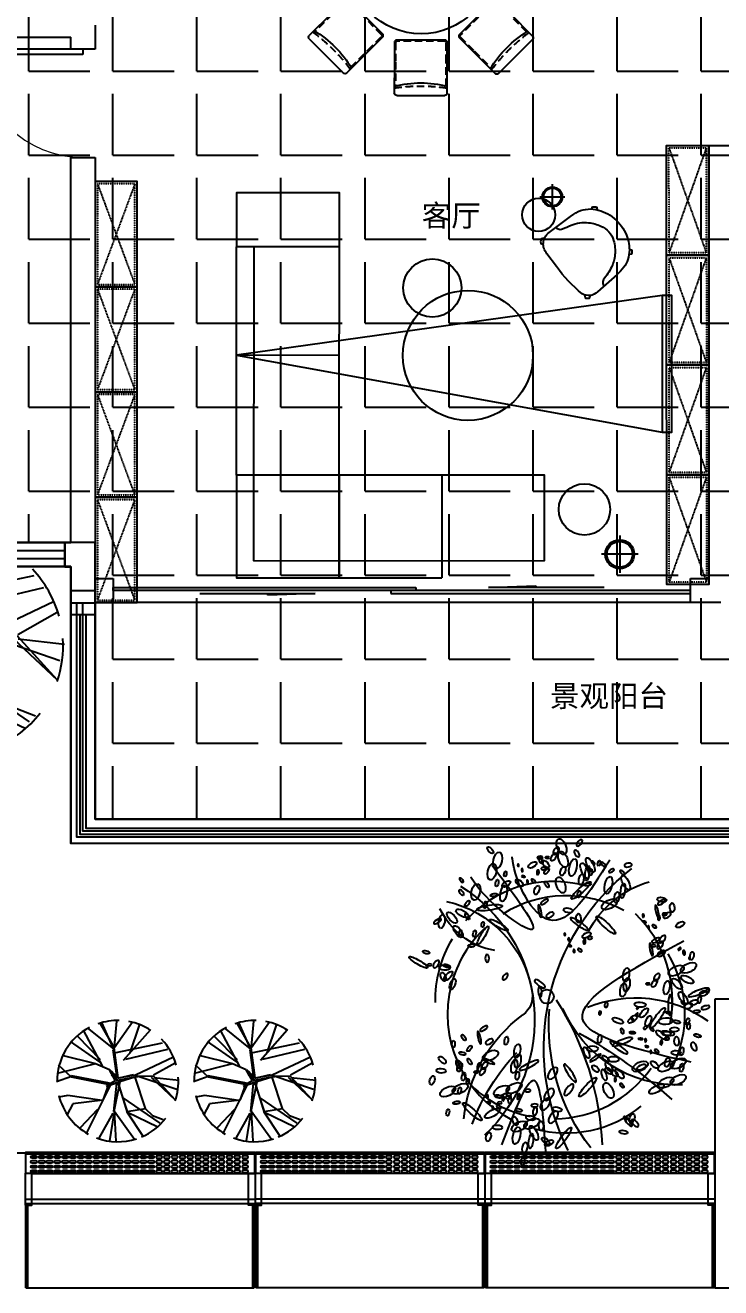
# Model space of a CAD drawing. Extents: x -284868 to 304789, y -137694 to 137894.
# Drawn here: x -73437 to -67657, y -35443 to -24947 of the extents above; entities that cross this region are included whole.
import ezdxf
from ezdxf.enums import TextEntityAlignment as Align

# ---------------------------------------------------------------- set-up
doc = ezdxf.new("R2010")
doc.units = 0
doc.linetypes.add('AX-CORE160-Fur$0$DASH', pattern=[0.35, 0.25, -0.1])
doc.linetypes.add('HIDDEN2', pattern=[0.1875, 0.125, -0.0625])
doc.layers.get('0').update_dxf_attribs({"linetype": 'CONTINUOUS'})
for name, color, linetype in [('0-墙', 4, 'CONTINUOUS'), ('0-底图', 251, 'CONTINUOUS'), ('0-建筑外轮廓', 8, 'CONTINUOUS'), ('0-窗', 11, 'CONTINUOUS'), ('0-非设计区域', 251, 'CONTINUOUS'), ('F-地漏', 8, 'CONTINUOUS'), ('P-平面栏杆', 3, 'CONTINUOUS'), ('P-平面植物', 251, 'CONTINUOUS'), ('WIRE-照明', 130, 'CONTINUOUS')]:
    doc.layers.add(name, color=color, linetype=linetype)
doc.styles.add('_TCH_DYN', font='')
doc.styles.add('繁线体', font='')
doc.styles.get('_TCH_DYN').set_extended_font_data('SimSun')
doc.styles.get('繁线体').set_extended_font_data('SimSun')

# ---------------------------------------------------------------- blocks, each defined once
blk = doc.blocks.new('A$C6CD7009D')
for p, q in [((-220, 183), (-220, 440)), ((-200, 460), (200, 460)), ((220, 440), (220, 183))]:
    blk.add_line(p, q)
at = {"linetype": 'HIDDEN2', "ltscale": 500}
for p, q in [((-210, 183), (-210, 382)), ((210, 382), (210, 183))]:
    blk.add_line(p, q, dxfattribs=at)
blk.add_lwpolyline([(220, 183), (220, 20, -0.414214), (200, 0), (-200, 0, -0.414214), (-220, 20), (-220, 183)], format="xyb")
blk.add_lwpolyline([(210, 183), (210, 20, -0.414214), (200, 10), (-200, 10, -0.414214), (-210, 20), (-210, 183)], format="xyb", dxfattribs=at)
for centre, radius, start, end in [((-200, 440), 20, 90, 180), ((200, 440), 20, 0, 90), ((0, 1253), 897, 255.7975, 284.2025)]:
    blk.add_arc(centre, radius, start, end)
blk.add_arc((1, 1934), 1552, 261.8043, 278.0996, dxfattribs=at)
blk = doc.blocks.new('*U173')
at = {"ltscale": 500}
blk.add_circle((0, 0), 600, dxfattribs=at)
at = {"xscale": -1}
blk.add_blockref('A$C6CD7009D', (3, 652), dxfattribs=at)
for p, rotation in [((-459, 463), 45.00000000000009), ((463, 459), 314.9999999999999), ((-652, 3), 90), ((652, -3), 270), ((-463, -459), 134.9999999999999), ((459, -463), 225.0000000000001), ((-3, -652), 180)]:
    blk.add_blockref('A$C6CD7009D', p, dxfattribs=dict(at, rotation=rotation))
at = {"color": 253, "style": '繁线体'}
blk.add_text('%%C1200', height=75, dxfattribs=at).set_placement((0, -100), align=Align.MIDDLE_CENTER)
blk = doc.blocks.new('*U168')
at = {"linetype": 'AX-CORE160-Fur$0$DASH', "ltscale": 0.2}
for p, q in [((20, -330), (855, -20)), ((20, -20), (855, -330)), ((895, -330), (1730, -20)), ((895, -20), (1730, -330)), ((1770, -330), (2605, -20)), ((1770, -20), (2605, -330)), ((2645, -330), (3480, -20)), ((2645, -20), (3480, -330))]:
    blk.add_line(p, q, dxfattribs=at)
for points in [[(0, 0), (875, 0), (875, -350), (0, -350)], [(875, 0), (1750, 0), (1750, -350), (875, -350)], [(1750, 0), (2625, 0), (2625, -350), (1750, -350)], [(2625, 0), (3500, 0), (3500, -350), (2625, -350)]]:
    blk.add_lwpolyline(points, close=True)
for points in [[(20, -20), (855, -20), (855, -330), (20, -330)], [(895, -20), (1730, -20), (1730, -330), (895, -330)], [(1770, -20), (2605, -20), (2605, -330), (1770, -330)], [(2645, -20), (3480, -20), (3480, -330), (2645, -330)]]:
    blk.add_lwpolyline(points, close=True, dxfattribs=at)
blk = doc.blocks.new('AX-CORE160-Fur$0$A$C6DBB6EAD')
at = {"linetype": 'ByBlock', "lineweight": -2}
for p, q in [((-159, 0), (159, 0)), ((0, -157), (0, 157))]:
    blk.add_line(p, q, dxfattribs=at)
at = {"linetype": 'ByBlock', "lineweight": -2, "extrusion": (0, 0, -1)}
for major_axis, start_param, end_param in [((0, 124), 3.14036, 9.423545), ((0, 110), 3.143411, 9.426596)]:
    blk.add_ellipse((0, 0), major_axis=major_axis, ratio=1, start_param=start_param, end_param=end_param, dxfattribs=at)
blk = doc.blocks.new('AX-CORE160-Fur$0$A$C19D93D67')
at = {"ltscale": 0.3}
for p, q in [((-1538, 1346), (-2438, 1346)), ((-2438, -654), (-2438, 1346)), ((1293, 923), (-2438, 396)), ((-2438, 396), (1293, -277)), ((-1538, -654), (-2438, -654)), ((-638, -654), (-638, -1554)), ((921, -1183), (921, -1511)), ((1082, -1347), (760, -1347))]:
    blk.add_line(p, q, dxfattribs=at)
blk.add_line((-1538, 396), (-2438, 396))
for points in [[(-2158, 1821), (-2438, 1821), (-2438, 1346)], [(-1538, -654), (-1538, 1821), (-2158, 1821)], [(-2288, 1346), (-2288, -1404), (262, -1404)], [(262, -1404), (262, -654), (-1538, -654), (-1538, -1554), (-638, -1554)]]:
    blk.add_lwpolyline(points, dxfattribs=at)
for points in [[(300, 1473), (370, 1528), (487, 1614), (517, 1635, -0.178944), (687, 1679, -0.127133), (854, 1612, -0.127393), (970, 1470, -0.109343), (1004, 1318, -0.080012), (991, 1238, -0.07666), (956, 1170, -0.050976), (896, 1106), (724, 955, -0.363945), (591, 937, -0.070925), (367, 1175), (282, 1288, -0.438128), (300, 1473, -0.020382)], [(675, 1680), (681, 1698, -0.1493), (683, 1700, -0.049502), (701, 1700, -0.04989), (718, 1696, -0.316283), (720, 1694), (721, 1673)], [(365, 1517, 0.112683), (379, 1505, 0.103586), (397, 1501, 0.117875), (419, 1506, 0.018526), (493, 1538, -0.118467), (647, 1560, -0.085257), (755, 1530, -0.224454), (866, 1405, -0.098957), (878, 1277, -0.084486), (848, 1170, -0.044342), (778, 1061, 0.213829), (772, 1026, 0.113023), (780, 1009, -6.654587)], [(256, 1424), (232, 1417, 0.223522), (231, 1415, 0.06786), (227, 1403, 0.087567), (227, 1379, 0.276672), (228, 1377), (251, 1369)], [(1004, 1327), (1023, 1323, -0.1493), (1024, 1321, -0.049502), (1026, 1303, -0.04989), (1024, 1286, -0.316283), (1022, 1284), (1002, 1281)], [(610, 928), (616, 904, 0.223522), (617, 902, 0.06786), (629, 898, 0.087567), (654, 898, 0.276672), (655, 899), (664, 921)]]:
    blk.add_lwpolyline(points, format="xyb", dxfattribs=at)
for points in [[(1293, 923), (1293, -277), (1377, -277), (1377, 923)], [(-1538, -654), (-2438, -654), (-2438, -1554), (-1538, -1554)]]:
    blk.add_lwpolyline(points, close=True, dxfattribs=at)
for centre, radius in [((209, 1629), 145), ((-722, 987), 255), ((-410, 396), 570), ((611, -954), 225)]:
    blk.add_circle(centre, radius, dxfattribs=at)
for major_axis, start_param, end_param in [((124, 29), 4.48215, 10.765335), ((-105, 40), 1.936908, 8.220093)]:
    blk.add_ellipse((921, -1347), major_axis=major_axis, ratio=1, start_param=start_param, end_param=end_param, dxfattribs=at)
at = {"ltscale": 0.3, "extrusion": (4.88708e-22, 1.2066e-21, -1), "xscale": 0.702, "yscale": 0.702, "zscale": -0.7019999999999984, "rotation": 90}
blk.add_blockref('AX-CORE160-Fur$0$A$C6DBB6EAD', (-329, 1786), dxfattribs=at)
blk = doc.blocks.new('*U167')
at = {"linetype": 'AX-CORE160-Fur$0$DASH', "ltscale": 0.2}
for p, q in [((20, -330), (893, -20)), ((20, -20), (893, -330)), ((933, -330), (1805, -20)), ((933, -20), (1805, -330)), ((1845, -330), (2718, -20)), ((1845, -20), (2718, -330)), ((2758, -330), (3630, -20)), ((2758, -20), (3630, -330))]:
    blk.add_line(p, q, dxfattribs=at)
for points in [[(0, 0), (913, 0), (913, -350), (0, -350)], [(913, 0), (1825, 0), (1825, -350), (913, -350)], [(1825, 0), (2738, 0), (2738, -350), (1825, -350)], [(2738, 0), (3650, 0), (3650, -350), (2738, -350)]]:
    blk.add_lwpolyline(points, close=True)
for points in [[(20, -20), (893, -20), (893, -330), (20, -330)], [(933, -20), (1805, -20), (1805, -330), (933, -330)], [(1845, -20), (2718, -20), (2718, -330), (1845, -330)], [(2758, -20), (3630, -20), (3630, -330), (2758, -330)]]:
    blk.add_lwpolyline(points, close=True, dxfattribs=at)
blk = doc.blocks.new('$WINLIB2D$00000001')
for points in [[(-0.5, 0.5), (-0.5, -0.5)], [(-0.5, 0.5), (0.5, 0.5)], [(0.5, -0.5), (0.5, 0.5)], [(0.5, 0.1667), (-0.5, 0.1667)], [(0.5, -0.1667), (-0.5, -0.1667)], [(-0.5, -0.5), (0.5, -0.5)]]:
    blk.add_lwpolyline(points)
blk = doc.blocks.new('0000110023$DorLib2D$00000001000015')
for p, q in [((0.45, 0.975), (0.5, 0.975)), ((0.45, 0), (0.45, 0.975)), ((0.5, 0), (0.5, 0.975)), ((0.5, 0), (0.45, 0))]:
    blk.add_line(p, q)
at = {"lineweight": 13}
blk.add_arc((0.475, 0), 0.975, 91.4693, 180, dxfattribs=at)
blk = doc.blocks.new('$DorLib2D$00000131')
at = {"color": 0, "linetype": 'Continuous'}
for p, q in [((0.15, 0.125), (0.2319, 0.1973)), ((0.2319, 0.1973), (0.2319, 0.125)), ((-0.5, 0.125), (-0.5, 0)), ((0.0192, 0.125), (-0.5, 0.125)), ((0.0192, 0), (0.0192, 0.125)), ((0.35, 0.125), (0.15, 0.125)), ((-0.5, 0), (0.0192, 0)), ((-0.024, 0), (0.5, 0)), ((-0.024, -0.125), (-0.024, 0)), ((0.5, 0), (0.5, -0.125)), ((-0.35, -0.125), (-0.15, -0.125)), ((-0.2319, -0.1973), (-0.2319, -0.125)), ((-0.15, -0.125), (-0.2319, -0.1973)), ((0.5, -0.125), (-0.024, -0.125))]:
    blk.add_line(p, q, dxfattribs=at)
blk = doc.blocks.new('vrthr')
for p, q in [((212397, 273358), (212397, 273158)), ((209448, 273258), (212197, 273258)), ((212197, 273158), (212197, 273258)), ((212397, 273158), (212197, 273158)), ((217497, 268758), (217497, 272358)), ((212197, 269058), (212197, 272258)), ((212197, 272258), (212397, 272258)), ((212397, 272258), (212397, 268958)), ((212147, 268858), (212147, 269058)), ((212147, 269058), (212197, 269058)), ((212397, 268958), (212397, 268758)), ((212197, 268858), (212147, 268858)), ((212197, 268858), (212197, 268658)), ((212397, 268758), (212547, 268758)), ((212547, 268758), (212547, 268558)), ((217347, 268558), (217347, 268758)), ((217347, 268758), (217497, 268758)), ((212197, 268658), (212197, 268658)), ((212197, 268658), (212397, 268658)), ((212197, 268658), (212197, 268458)), ((212397, 268658), (212397, 268658)), ((212397, 268558), (212397, 268458)), ((212547, 268558), (212397, 268558)), ((217347, 268558, 0), (212547, 268558, 0)), ((217597, 268558), (217347, 268558)), ((212197, 268458), (212397, 268458))]:
    blk.add_line(p, q)
at = {"linetype": 'Continuous'}
blk.add_line((217497, 272358), (217797, 272358), dxfattribs=at)
at = {"linetype": 'Continuous', "elevation": 0}
for points in [[(212197, 268458), (212197, 266558), (221098, 266558), (221098, 268558)], [(212272, 268458), (212272, 266633), (221023, 266633), (221023, 268558)], [(212322, 268458), (212322, 266683), (220973, 266683), (220973, 268558)], [(212397, 268458), (212397, 266758), (220898, 266758), (220898, 268558)]]:
    blk.add_lwpolyline(points, dxfattribs=at)
at = {"extrusion": (-6.03939e-06, 1.33259e-21, -1), "xscale": -1, "zscale": -1, "rotation": 0.02966593114897452}
blk.add_blockref('*U173', (-215108, 273886, -1), dxfattribs=at)
for name, p, xscale, yscale, zscale, rotation in [('0000110023$DorLib2D$00000001000015', (212297, 272708), 900.0000000000043, 900.0000000000043, -900, 90), ('$DorLib2D$00000131', (214947, 268658), 4799.999999999977, 200, 4799.999999999977, 180.0000166211983)]:
    blk.add_blockref(name, p, dxfattribs=dict(xscale=xscale, yscale=yscale, zscale=zscale, rotation=rotation))
at = {"extrusion": (3.81165e-20, 6.03939e-06, 1), "rotation": 270.0205286742452}
blk.add_blockref('*U167', (217497, 272358, 2), dxfattribs=at)
at = {"extrusion": (-8.30092e-20, -6.03939e-06, -1), "zscale": -1, "rotation": 270.0190810174778}
blk.add_blockref('*U168', (-212398, 272058, -2), dxfattribs=at)
at = {"extrusion": (3.26014e-20, -6.03939e-06, -1), "xscale": -0.9481481481481756, "yscale": 0.9481481481481743, "zscale": -0.9481481481481756, "rotation": 0.02502296814642868}
blk.add_blockref('AX-CORE160-Fur$0$A$C19D93D67', (-215885, 270237, -2), dxfattribs=at)
at = {"linetype": 'Continuous', "xscale": -2800, "yscale": 200, "zscale": 2800, "rotation": 1.585814080051754e-05}
blk.add_blockref('$WINLIB2D$00000001', (210747, 268958), dxfattribs=at)
at = {"style": '_TCH_DYN'}
for s, p in [('客厅', (215112, 271685, 0)), ('景观阳台', (216177, 267691, 0))]:
    blk.add_text(s, height=180, dxfattribs=at).set_placement(p)
blk = doc.blocks.new('A$C3B8026B3')
for p, q in [((6275, 950), (8075, 950)), ((9985, 950), (8185, 950)), ((11895, 950), (10095, 950))]:
    blk.add_line(p, q)
for points in [[(6220, 688), (6275, 688), (6275, 950), (6220, 950)], [(8130, 688), (8075, 688), (8075, 950), (8130, 950)], [(8130, 688), (8185, 688), (8185, 950), (8130, 950)], [(10040, 688), (9985, 688), (9985, 950), (10040, 950)], [(10040, 688), (10095, 688), (10095, 950), (10040, 950)], [(11950, 688), (11895, 688), (11895, 950), (11950, 950)]]:
    blk.add_lwpolyline(points, close=True)
for points in [[(6220, 738), (8130, 738)], [(10040, 738), (8130, 738)], [(11950, 738), (10040, 738)], [(6220, 700), (8130, 700)], [(10040, 700), (8130, 700)], [(11950, 700), (10040, 700)], [(6226, 0), (8124, 0)], [(10034, 0), (8136, 0)], [(11944, 0), (10046, 0)]]:
    blk.add_lwpolyline(points)
at = {"elevation": 0}
for points in [[(6226, 0), (6226, 688), (6240, 688), (6240, 0)], [(8124, 0), (8124, 688), (8109, 688), (8109, 0)], [(8136, 0), (8136, 688), (8150, 688), (8150, 0)], [(10034, 0), (10034, 688), (10019, 688), (10019, 0)], [(10046, 0), (10046, 688), (10060, 688), (10060, 0)], [(11944, 0), (11944, 688), (11929, 688), (11929, 0)]]:
    blk.add_lwpolyline(points, dxfattribs=at)
blk = doc.blocks.new('A$C770634BF')
at = {"layer": '0-建筑外轮廓', "color": 42}
blk.add_lwpolyline([(10300, -50500), (10300, -52900), (10500, -52900), (10500, -52200), (11600, -52200), (11600, -52900), (11800, -52900), (11800, -50500)], close=True, dxfattribs=at)
blk = doc.blocks.new('A$C06C71976')
for p, q in [((-1904, 160, 0), (0, 160)), ((-1904, 158, 0), (0, 158))]:
    blk.add_line(p, q)
blk.add_lwpolyline([(-1904, 171), (0, 171), (0, 0), (-1904, 0)], close=True)
for points in [[(-1839, 144), (-1809, 144, -1), (-1809, 124), (-1839, 124, -0.999999)], [(-1774, 144), (-1744, 144, -1), (-1744, 124), (-1774, 124, -0.999999)], [(-1709, 144), (-1679, 144, -1), (-1679, 124), (-1709, 124, -0.999999)], [(-1644, 144), (-1614, 144, -1), (-1614, 124), (-1644, 124, -0.999999)], [(-1579, 144), (-1549, 144, -1), (-1549, 124), (-1579, 124, -0.999999)], [(-1514, 144), (-1484, 144, -1), (-1484, 124), (-1514, 124, -0.999999)], [(-1449, 144), (-1419, 144, -1), (-1419, 124), (-1449, 124, -0.999999)], [(-1384, 144), (-1354, 144, -1), (-1354, 124), (-1384, 124, -0.999999)], [(-1319, 144), (-1289, 144, -1), (-1289, 124), (-1319, 124, -0.999999)], [(-1254, 144), (-1224, 144, -1), (-1224, 124), (-1254, 124, -0.999999)], [(-1189, 144), (-1159, 144, -1), (-1159, 124), (-1189, 124, -0.999999)], [(-1124, 144), (-1094, 144, -1), (-1094, 124), (-1124, 124, -0.999999)], [(-1029, 144), (-1059, 144, 1), (-1059, 124), (-1029, 124, 0.999999)], [(-964, 144), (-994, 144, 1), (-994, 124), (-964, 124, 0.999999)], [(-899, 144), (-929, 144, 1), (-929, 124), (-899, 124, 0.999999)], [(-834, 144), (-864, 144, 1), (-864, 124), (-834, 124, 0.999999)], [(-769, 144), (-799, 144, 1), (-799, 124), (-769, 124, 0.999999)], [(-704, 144), (-734, 144, 1), (-734, 124), (-704, 124, 0.999999)], [(-639, 144), (-669, 144, 1), (-669, 124), (-639, 124, 0.999999)], [(-574, 144), (-604, 144, 1), (-604, 124), (-574, 124, 0.999999)], [(-509, 144), (-539, 144, 1), (-539, 124), (-509, 124, 0.999999)], [(-444, 144), (-474, 144, 1), (-474, 124), (-444, 124, 0.999999)], [(-379, 144), (-409, 144, 1), (-409, 124), (-379, 124, 0.999999)], [(-314, 144), (-344, 144, 1), (-344, 124), (-314, 124, 0.999999)], [(-249, 144), (-279, 144, 1), (-279, 124), (-249, 124, 0.999999)], [(-184, 144), (-214, 144, 1), (-214, 124), (-184, 124, 0.999999)], [(-119, 144), (-149, 144, 1), (-149, 124), (-119, 124, 0.999999)], [(-54, 144), (-84, 144, 1), (-84, 124), (-54, 124, 0.999999)], [(-1839, 104), (-1809, 104, -1), (-1809, 84), (-1839, 84, -0.999999)], [(-1839, 65), (-1809, 65, -1), (-1809, 45), (-1839, 45, -0.999999)], [(-1839, 25), (-1809, 25, -1), (-1809, 5), (-1839, 5, -0.999999)], [(-1774, 104), (-1744, 104, -1), (-1744, 84), (-1774, 84, -0.999999)], [(-1774, 65), (-1744, 65, -1), (-1744, 45), (-1774, 45, -0.999999)], [(-1774, 25), (-1744, 25, -1), (-1744, 5), (-1774, 5, -0.999999)], [(-1709, 104), (-1679, 104, -1), (-1679, 84), (-1709, 84, -0.999999)], [(-1709, 65), (-1679, 65, -1), (-1679, 45), (-1709, 45, -0.999999)], [(-1709, 25), (-1679, 25, -1), (-1679, 5), (-1709, 5, -0.999999)], [(-1644, 104), (-1614, 104, -1), (-1614, 84), (-1644, 84, -0.999999)], [(-1644, 65), (-1614, 65, -1), (-1614, 45), (-1644, 45, -0.999999)], [(-1644, 25), (-1614, 25, -1), (-1614, 5), (-1644, 5, -0.999999)], [(-1579, 104), (-1549, 104, -1), (-1549, 84), (-1579, 84, -0.999999)], [(-1579, 65), (-1549, 65, -1), (-1549, 45), (-1579, 45, -0.999999)], [(-1579, 25), (-1549, 25, -1), (-1549, 5), (-1579, 5, -0.999999)], [(-1514, 104), (-1484, 104, -1), (-1484, 84), (-1514, 84, -0.999999)], [(-1514, 65), (-1484, 65, -1), (-1484, 45), (-1514, 45, -0.999999)], [(-1514, 25), (-1484, 25, -1), (-1484, 5), (-1514, 5, -0.999999)], [(-1449, 104), (-1419, 104, -1), (-1419, 84), (-1449, 84, -0.999999)], [(-1449, 65), (-1419, 65, -1), (-1419, 45), (-1449, 45, -0.999999)], [(-1449, 25), (-1419, 25, -1), (-1419, 5), (-1449, 5, -0.999999)], [(-1384, 104), (-1354, 104, -1), (-1354, 84), (-1384, 84, -0.999999)], [(-1384, 65), (-1354, 65, -1), (-1354, 45), (-1384, 45, -0.999999)], [(-1384, 25), (-1354, 25, -1), (-1354, 5), (-1384, 5, -0.999999)], [(-1319, 104), (-1289, 104, -1), (-1289, 84), (-1319, 84, -0.999999)], [(-1319, 65), (-1289, 65, -1), (-1289, 45), (-1319, 45, -0.999999)], [(-1319, 25), (-1289, 25, -1), (-1289, 5), (-1319, 5, -0.999999)], [(-1254, 104), (-1224, 104, -1), (-1224, 84), (-1254, 84, -0.999999)], [(-1254, 65), (-1224, 65, -1), (-1224, 45), (-1254, 45, -0.999999)], [(-1254, 25), (-1224, 25, -1), (-1224, 5), (-1254, 5, -0.999999)], [(-1189, 104), (-1159, 104, -1), (-1159, 84), (-1189, 84, -0.999999)], [(-1189, 65), (-1159, 65, -1), (-1159, 45), (-1189, 45, -0.999999)], [(-1189, 25), (-1159, 25, -1), (-1159, 5), (-1189, 5, -0.999999)], [(-1124, 104), (-1094, 104, -1), (-1094, 84), (-1124, 84, -0.999999)], [(-1124, 65), (-1094, 65, -1), (-1094, 45), (-1124, 45, -0.999999)], [(-1124, 25), (-1094, 25, -1), (-1094, 5), (-1124, 5, -0.999999)], [(-1029, 104), (-1059, 104, 1), (-1059, 84), (-1029, 84, 0.999999)], [(-1029, 65), (-1059, 65, 1), (-1059, 45), (-1029, 45, 0.999999)], [(-1029, 25), (-1059, 25, 1), (-1059, 5), (-1029, 5, 0.999999)], [(-964, 104), (-994, 104, 1), (-994, 84), (-964, 84, 0.999999)], [(-964, 65), (-994, 65, 1), (-994, 45), (-964, 45, 0.999999)], [(-964, 25), (-994, 25, 1), (-994, 5), (-964, 5, 0.999999)], [(-899, 104), (-929, 104, 1), (-929, 84), (-899, 84, 0.999999)], [(-899, 65), (-929, 65, 1), (-929, 45), (-899, 45, 0.999999)], [(-899, 25), (-929, 25, 1), (-929, 5), (-899, 5, 0.999999)], [(-834, 104), (-864, 104, 1), (-864, 84), (-834, 84, 0.999999)], [(-834, 65), (-864, 65, 1), (-864, 45), (-834, 45, 0.999999)], [(-834, 25), (-864, 25, 1), (-864, 5), (-834, 5, 0.999999)], [(-769, 104), (-799, 104, 1), (-799, 84), (-769, 84, 0.999999)], [(-769, 65), (-799, 65, 1), (-799, 45), (-769, 45, 0.999999)], [(-769, 25), (-799, 25, 1), (-799, 5), (-769, 5, 0.999999)], [(-704, 104), (-734, 104, 1), (-734, 84), (-704, 84, 0.999999)], [(-704, 65), (-734, 65, 1), (-734, 45), (-704, 45, 0.999999)], [(-704, 25), (-734, 25, 1), (-734, 5), (-704, 5, 0.999999)], [(-639, 104), (-669, 104, 1), (-669, 84), (-639, 84, 0.999999)], [(-639, 65), (-669, 65, 1), (-669, 45), (-639, 45, 0.999999)], [(-639, 25), (-669, 25, 1), (-669, 5), (-639, 5, 0.999999)], [(-574, 104), (-604, 104, 1), (-604, 84), (-574, 84, 0.999999)], [(-574, 65), (-604, 65, 1), (-604, 45), (-574, 45, 0.999999)], [(-574, 25), (-604, 25, 1), (-604, 5), (-574, 5, 0.999999)], [(-509, 104), (-539, 104, 1), (-539, 84), (-509, 84, 0.999999)], [(-509, 65), (-539, 65, 1), (-539, 45), (-509, 45, 0.999999)], [(-509, 25), (-539, 25, 1), (-539, 5), (-509, 5, 0.999999)], [(-444, 104), (-474, 104, 1), (-474, 84), (-444, 84, 0.999999)], [(-444, 65), (-474, 65, 1), (-474, 45), (-444, 45, 0.999999)], [(-444, 25), (-474, 25, 1), (-474, 5), (-444, 5, 0.999999)], [(-379, 104), (-409, 104, 1), (-409, 84), (-379, 84, 0.999999)], [(-379, 65), (-409, 65, 1), (-409, 45), (-379, 45, 0.999999)], [(-379, 25), (-409, 25, 1), (-409, 5), (-379, 5, 0.999999)], [(-314, 104), (-344, 104, 1), (-344, 84), (-314, 84, 0.999999)], [(-314, 65), (-344, 65, 1), (-344, 45), (-314, 45, 0.999999)], [(-314, 25), (-344, 25, 1), (-344, 5), (-314, 5, 0.999999)], [(-249, 104), (-279, 104, 1), (-279, 84), (-249, 84, 0.999999)], [(-249, 65), (-279, 65, 1), (-279, 45), (-249, 45, 0.999999)], [(-249, 25), (-279, 25, 1), (-279, 5), (-249, 5, 0.999999)], [(-184, 104), (-214, 104, 1), (-214, 84), (-184, 84, 0.999999)], [(-184, 65), (-214, 65, 1), (-214, 45), (-184, 45, 0.999999)], [(-184, 25), (-214, 25, 1), (-214, 5), (-184, 5, 0.999999)], [(-119, 104), (-149, 104, 1), (-149, 84), (-119, 84, 0.999999)], [(-119, 65), (-149, 65, 1), (-149, 45), (-119, 45, 0.999999)], [(-119, 25), (-149, 25, 1), (-149, 5), (-119, 5, 0.999999)], [(-54, 104), (-84, 104, 1), (-84, 84), (-54, 84, 0.999999)], [(-54, 65), (-84, 65, 1), (-84, 45), (-54, 45, 0.999999)], [(-54, 25), (-84, 25, 1), (-84, 5), (-54, 5, 0.999999)]]:
    blk.add_lwpolyline(points, format="xyb", close=True)
blk = doc.blocks.new('A$C678165FB')
blk.add_lwpolyline([(-36631, 3800), (-36631, -530), (-25800, -530)])
at = {"xscale": -1}
for p in [(-31527, -700), (-29617, -700), (-27707, -700)]:
    blk.add_blockref('A$C06C71976', p, dxfattribs=at)
blk = doc.blocks.new('yld.studio@foxmail.com-15')
at = {"color": 251}
blk.add_circle((67569.1, -97904.1), 44.8, dxfattribs=at)
for centre, start, end in [((67613.8, -97926.4), 76.88957, 138.11767), ((67693.5, -98017.5), 61.01045, 122.23854), ((67613.8, -97926.4), 348.58817, 46.57142), ((67693.5, -98017.5), 133.16442, 165.32414), ((67613.8, -97926.4), 149.04354, 181.20326), ((67693.5, -98017.5), 332.70905, 30.6923), ((67693.5, -98017.5), 165.32414, 242.65615), ((67613.8, -97926.4), 270.52014, 325.07436), ((67613.8, -97926.4), 226.04774, 258.53527), ((67693.5, -98017.5), 254.64102, 309.19524)]:
    blk.add_arc(centre, 760, start, end, dxfattribs=at)
for centre, major_axis, ratio in [((67663.4, -96943), (19.4, -49.7), 0.514982), ((67254.3, -97031.6), (-11.3, -52.2), 0.514982), ((67673.2, -97023.9), (19.4, -49.7), 0.514982), ((67217.7, -97104.4), (-11.3, -52.2), 0.514982), ((67477, -97060.3), (25.5, 15.6), 0.489709), ((67736.9, -97076.8), (-11.9, -54.9), 0.414379), ((67811.8, -97097.3), (20.7, -49.3), 0.38159), ((67829.2, -97112.1), (-6.6, -47.9), 0.283409), ((67658.2, -97188.3), (19.4, -49.7), 0.514982), ((67672.1, -97099.4), (-10.1, -28.2), 0.489709), ((67964, -97190.2), (-11.9, -54.9), 0.414379), ((67114.4, -97233.1), (-11.3, -52.2), 0.514982), ((67292.6, -97242.3), (-10.1, -52.5), 0.38159), ((67309.9, -97181.8), (25.5, 15.6), 0.489709), ((67505.1, -97221), (-10.1, -28.2), 0.489709), ((67788.2, -97223.4), (61.1, 54.6), 0.200035), ((68056.3, -97225.4), (-6.6, -47.9), 0.283409), ((68305.4, -97282.5), (29.4, -5.6), 0.489709), ((67203.3, -97334.2), (81.1, 11.7), 0.200035), ((67705.7, -97350.7), (29.4, -5.6), 0.489709), ((67947.6, -97445.4), (60.3, -55.5), 0.200035), ((67159.8, -97512.1), (-34.6, -58.6), 0.200035), ((67261.4, -97445.4), (58.6, -34.7), 0.200035), ((67015.8, -97495.7), (-1.6, -18.4), 0.42873), ((66747.1, -97684.1), (58.6, -34.7), 0.200035), ((66913.5, -97719.2), (36.8, -3.3), 0.42873), ((66905.5, -97776.9), (11.5, -27.6), 0.489709), ((66938.4, -97771.9), (24.3, 27.9), 0.42873), ((67949.6, -97956.2), (-1.6, -18.4), 0.42873), ((68166.5, -97955.7), (36.8, -3.3), 0.42873), ((67910, -98008.5), (-1.3, -14.7), 0.42873), ((68024.2, -98058.1), (34.2, -14.2), 0.42873), ((68120.5, -98047.2), (28.4, 23.7), 0.42873), ((68191.5, -98008.5), (24.3, 27.9), 0.42873), ((68477, -98092.3), (1.2, -22.2), 0.42873), ((66971.4, -98207), (1.2, -22.2), 0.42873), ((68117.3, -98134.9), (18.4, -1.6), 0.42873), ((68169.5, -98174.6), (14.7, -1.3), 0.42873), ((68333.6, -98138.1), (29.4, -5.6), 0.489709), ((68511.2, -98223.3), (11.5, -27.6), 0.489709), ((67005.6, -98338), (11.5, -27.6), 0.489709), ((67011.1, -98356.1), (-10.1, -28.2), 0.489709), ((68259, -98339.9), (22.6, -19.6), 0.489709), ((67092.3, -98640.9), (60.3, -55.5), 0.200035), ((67332.3, -98569.6), (1.2, -22.2), 0.42873), ((67366.5, -98700.6), (11.5, -27.6), 0.489709), ((67465.8, -98681.4), (29.4, -5.6), 0.489709), ((67635.7, -98626.5), (29.4, -5.6), 0.489709), ((67375.5, -98793.4), (-11.9, -54.9), 0.414379), ((68060.6, -98772.1), (26.3, -4.6), 0.42873), ((67467.8, -98828.7), (-6.6, -47.9), 0.283409), ((67561.1, -98828.3), (22.6, -19.6), 0.489709)]:
    blk.add_ellipse(centre, major_axis=major_axis, ratio=ratio, start_param=3.141593, end_param=9.424778, dxfattribs=at)
at = {"color": 251, "extrusion": (0, 0, -1)}
for centre, major_axis, ratio in [((67778.4, -96919), (16.2, 18.9), 0.489709), ((67613.2, -97008.6), (-16.1, -22.2), 0.514982), ((67628.5, -96969.7), (-16.1, -22.2), 0.514982), ((67761.8, -96987), (14.5, -20.2), 0.489709), ((67386.2, -97062.4), (1.02, -9.08), 0.42873), ((67525.9, -97012.8), (18.3, 0.3), 0.42873), ((67571.9, -97013.2), (13.7, 0.2), 0.42873), ((67866.7, -97046.5), (11.1, -9.8), 0.42873), ((67931.5, -97057), (13.9, -12.2), 0.42873), ((67411.5, -97094.1), (1.3, -11.3), 0.42873), ((67512.1, -97107.8), (-1.7, -15.2), 0.489709), ((67547.9, -97083.7), (15.2, 1.9), 0.489709), ((68052.3, -97108.4), (13.9, -12.2), 0.42873), ((67445.3, -97167.8), (1.3, -11.3), 0.42873), ((67553.9, -97296.7), (23.5, 14.1), 0.38159), ((68303.9, -97299.1), (23.5, 14.1), 0.38159), ((67525.2, -97355.9), (8.6, -41.1), 0.200035), ((67589.5, -97381), (23.2, 14.6), 0.514982), ((68187.1, -97386.2), (1.3, -11.3), 0.42873), ((68275.2, -97358.3), (8.6, -41.1), 0.200035), ((68287.7, -97400), (-1.7, -15.2), 0.489709), ((68323.5, -97375.8), (15.2, 1.9), 0.489709), ((68339.5, -97383.4), (23.2, 14.6), 0.514982), ((66869.4, -97420.7), (23.5, 14.1), 0.38159), ((67778, -97438.9), (56, -38.7), 0.200035), ((68220.9, -97459.9), (1.3, -11.3), 0.42873), ((67684.4, -97506.4), (1.02, -9.08), 0.42873), ((67709.7, -97538.1), (1.3, -11.3), 0.42873), ((67810.3, -97551.8), (-1.7, -15.2), 0.489709), ((67846.1, -97527.6), (15.2, 1.9), 0.489709), ((68266.5, -97543.2), (23.5, 14.1), 0.38159), ((68295.2, -97573.9), (-16.1, -22.2), 0.514982), ((68310.6, -97535.1), (-16.1, -22.2), 0.514982), ((67743.5, -97611.8), (1.3, -11.3), 0.42873), ((68237.9, -97602.3), (8.6, -41.1), 0.200035), ((68254, -97578.6), (13.7, 0.2), 0.42873), ((68302.2, -97627.4), (23.2, 14.6), 0.514982), ((66819.6, -97700.1), (13.7, 0.2), 0.42873), ((66860.8, -97695.4), (-16.1, -22.2), 0.514982), ((68483.4, -97658.1), (1.02, -9.08), 0.42873), ((67303.1, -97776.1), (-15, -19.8), 0.489709), ((67524.9, -97821.9), (33.3, -24.2), 0.336016), ((68257.9, -97817.9), (-16.1, -22.2), 0.514982), ((68273.2, -97779.1), (-16.1, -22.2), 0.514982), ((67525.5, -97872.5), (2.8, -34.2), 0.336016), ((68216.7, -97822.6), (13.7, 0.2), 0.42873), ((68539.8, -97877), (63.3, 25.1), 0.200035), ((68359.6, -97958.9), (-0.6, -68.1), 0.200035), ((68440.1, -97942.8), (11.1, -8), 0.42873), ((67165.7, -98108.1), (23.5, 14.1), 0.38159), ((68243.4, -98112.8), (11.6, -10), 0.489709), ((68387.5, -98114.8), (29.6, 0.5), 0.42873), ((67137, -98167.3), (8.6, -41.1), 0.200035), ((67201.3, -98192.4), (23.2, 14.6), 0.514982), ((68031, -98230.6), (56, -38.7), 0.200035), ((68054.1, -98193.3), (63.3, 25.1), 0.200035), ((68201.9, -98184.2), (1.3, -11.3), 0.42873), ((68302.8, -98149.7), (34.8, -25.2), 0.368424), ((68302.6, -98198), (-1.7, -15.2), 0.489709), ((68338.4, -98173.8), (15.2, 1.9), 0.489709), ((67823.4, -98262.4), (16.7, -33), 0.42873), ((67862.3, -98238), (37, 0.6), 0.42873), ((68235.8, -98257.9), (1.3, -11.3), 0.42873), ((67137.4, -98356.7), (-1.1, -27.4), 0.514982), ((67157, -98382.9), (-16.1, -22.2), 0.514982), ((67172.4, -98344), (-16.1, -22.2), 0.514982), ((67455.4, -98343.8), (61, 30.3), 0.200035), ((67606.4, -98395.3), (-26.1, -35.9), 0.514982), ((67880.7, -98365.6), (22.2, -16.1), 0.514982), ((67945.7, -98301.2), (21.8, -16.6), 0.38159), ((67964.2, -98379.5), (22.2, -16.1), 0.514982), ((67967.6, -98355.4), (22.2, -29.6), 0.42873), ((67996.3, -98304.6), (37, 0.6), 0.42873), ((67115.8, -98387.5), (13.7, 0.2), 0.42873), ((67936.1, -98405.3), (11.7, -35.1), 0.42873), ((68003.1, -98394.8), (22.2, -16.1), 0.514982), ((68035.6, -98399.2), (26.6, -25.7), 0.42873), ((67447.1, -98505.8), (18.5, 0.3), 0.42873), ((67583.9, -98530.6), (-26.1, -35.9), 0.514982), ((67710.7, -98500.7), (-27, -35.3), 0.38159), ((67189.9, -98542.6), (1.3, -11.3), 0.42873), ((67268, -98584.8), (14.8, 0.2), 0.42873), ((67290.6, -98556.3), (-1.7, -15.2), 0.489709), ((67323, -98549), (18.5, 0.3), 0.42873), ((67326.4, -98532.1), (15.2, 1.9), 0.489709), ((67388.3, -98543.5), (-5.6, -17.6), 0.42873), ((67492.3, -98601.1), (22.2, 0.3), 0.42873), ((67559.1, -98593.6), (-26.1, -35.9), 0.514982), ((67223.8, -98616.3), (1.3, -11.3), 0.42873), ((67611.5, -98676.1), (-26.1, -35.9), 0.514982), ((68134.7, -98714.4), (20, -21.8), 0.42873)]:
    blk.add_ellipse(centre, major_axis=major_axis, ratio=ratio, dxfattribs=at)
at = {"color": 251}
for centre, major_axis, ratio in [((67207.5, -96965.7), (17.5, -20.2), 0.42873), ((67530.4, -97031.6), (11.9, -18.8), 0.42873), ((67561, -97053.5), (21.2, -21.1), 0.489709), ((67847.6, -97060.3), (23.4, -46.1), 0.368424), ((67903, -97049.6), (-3.1, -17.5), 0.42873), ((67022.5, -97158.6), (9.5, -15.1), 0.42873), ((67303.2, -97117.9), (-3.1, -17.5), 0.42873), ((67567.8, -97101), (14.1, 17.2), 0.42873), ((67790, -97154.4), (-6.2, -35.1), 0.42873), ((67850, -97108.1), (-3.9, -21.9), 0.42873), ((68074.8, -97173.7), (23.4, -46.1), 0.368424), ((67022.6, -97237.5), (11.9, -18.8), 0.42873), ((67250.3, -97176.4), (-3.9, -21.9), 0.42873), ((67393.9, -97175), (21.2, -21.1), 0.489709), ((67568.6, -97185), (11.9, -18.8), 0.42873), ((67775.1, -97247.4), (-3.9, -21.9), 0.42873), ((67831, -97184.7), (22, 3.3), 0.42873), ((67060, -97306.9), (14.1, 17.2), 0.42873), ((67175.3, -97315.6), (-3.9, -21.9), 0.42873), ((67231.2, -97252.9), (22, 3.3), 0.42873), ((67970, -97312.6), (47.6, 24.1), 0.514982), ((68017.1, -97267.7), (-6.2, -35.1), 0.42873), ((68372.2, -97334), (1.5, -29.9), 0.489709), ((66896.3, -97422.6), (-7.7, -43.9), 0.42873), ((66962.2, -97398.1), (30.9, -32.1), 0.42873), ((67027.5, -97370.2), (39.5, -20.6), 0.42873), ((67060.8, -97390.9), (11.9, -18.8), 0.42873), ((67772.4, -97402.2), (1.5, -29.9), 0.489709), ((67001.3, -97487.3), (25.5, -36.5), 0.42873), ((67159.2, -97441.7), (-3.1, -17.5), 0.42873), ((68423.5, -97442.7), (26.4, 14.1), 0.489709), ((67106.2, -97500.2), (-3.9, -21.9), 0.42873), ((67823.8, -97510.9), (26.4, 14.1), 0.489709), ((66796.9, -97619.6), (21.5, -5.9), 0.42873), ((67087.2, -97576.8), (22, 3.3), 0.42873), ((68498.8, -97642.3), (-4.6, -26.3), 0.42873), ((66928.4, -97707.6), (21.5, -5.9), 0.42873), ((68397.6, -97737.7), (47.6, 24.1), 0.514982), ((68477.2, -97720.2), (47.6, 24.1), 0.514982), ((66966.2, -97824), (-14.2, -34.2), 0.42873), ((68077.4, -97764.3), (-7.7, -43.9), 0.42873), ((68081.2, -97828), (-7.7, -43.9), 0.42873), ((68402.9, -97822), (30.9, -32.1), 0.42873), ((68468.2, -97794.1), (39.5, -20.6), 0.42873), ((68058.6, -97862.3), (-7.7, -43.9), 0.42873), ((68337, -97846.5), (-7.7, -43.9), 0.42873), ((68442, -97911.2), (25.5, -36.5), 0.42873), ((68599.9, -97865.5), (-3.1, -17.5), 0.42873), ((68546.9, -97924), (-3.9, -21.9), 0.42873), ((68219.3, -98060.5), (-14.2, -34.2), 0.42873), ((68277.8, -98042.3), (-47.6, -66.7), 0.200035), ((68349.4, -98007.7), (17.2, -4.8), 0.42873), ((68527.9, -98000.6), (22, 3.3), 0.42873), ((68052.6, -98124.7), (4.3, -18), 0.42873), ((68402.6, -98066), (21.5, -5.9), 0.42873), ((68472, -98063.3), (-3.9, -21.9), 0.42873), ((67036.5, -98166.7), (11.9, -18.8), 0.42873), ((67309.7, -98186.7), (-4.6, -26.3), 0.42873), ((67907.8, -98174.9), (-4.6, -26.3), 0.42873), ((68400.4, -98189.6), (1.5, -29.9), 0.489709), ((68534.1, -98154), (21.5, -5.9), 0.42873), ((67028.5, -98268.7), (21.5, -5.9), 0.42873), ((67073.9, -98236.2), (14.1, 17.2), 0.42873), ((67208.5, -98282.1), (47.6, 24.1), 0.514982), ((67379.6, -98252.7), (-7.7, -43.9), 0.42873), ((67383.3, -98316.4), (-7.7, -43.9), 0.42873), ((68398, -98264), (29.9, -1.4), 0.489709), ((68433, -98255.1), (-4.6, -26.3), 0.42873), ((66900, -98310.1), (21.2, -21.1), 0.489709), ((67074.7, -98320.2), (11.9, -18.8), 0.42873), ((67360.7, -98350.6), (-7.7, -43.9), 0.42873), ((68166.8, -98351.5), (47.6, 24.1), 0.514982), ((68175.4, -98355.7), (26.4, 14.1), 0.489709), ((68331.8, -98350.6), (47.6, 24.1), 0.514982), ((68340.4, -98325.5), (-8.4, -28.7), 0.489709), ((68411.4, -98333), (47.6, 24.1), 0.514982), ((68432.6, -98359.2), (-4.6, -26.3), 0.42873), ((66834.9, -98440.3), (-8.4, -28.7), 0.489709), ((66892.4, -98378.7), (29.9, -1.4), 0.489709), ((67035.7, -98416.7), (-4.6, -26.3), 0.42873), ((67063.3, -98448.5), (-3.1, -17.5), 0.42873), ((67380.9, -98411.7), (-4.6, -26.3), 0.42873), ((67831.4, -98483.5), (55.5, 60.3), 0.200035), ((68331.4, -98454.6), (47.6, 24.1), 0.514982), ((68411, -98437.1), (47.6, 24.1), 0.514982), ((66934.5, -98512.2), (47.6, 24.1), 0.514982), ((67014.1, -98494.7), (47.6, 24.1), 0.514982), ((67010.4, -98507), (-3.9, -21.9), 0.42873), ((67279.7, -98507.1), (47.6, 24.1), 0.514982), ((67359.3, -98489.6), (47.6, 24.1), 0.514982), ((67964.1, -98505.9), (24.1, -47.6), 0.514982), ((68050.4, -98472.9), (9.5, -15.1), 0.42873), ((68272.1, -98495.6), (47.1, 25.3), 0.38159), ((66991.3, -98583.6), (22, 3.3), 0.42873), ((67257.9, -98543.3), (21.5, -5.9), 0.42873), ((66935.4, -98646.3), (-3.9, -21.9), 0.42873), ((67220, -98652.1), (47.1, 25.3), 0.38159), ((67389.3, -98631.2), (21.5, -5.9), 0.42873), ((67472.4, -98717.8), (47.6, 24.1), 0.514982), ((67494, -98639.9), (-4.6, -26.3), 0.42873), ((68115.9, -98682.7), (-8.4, -28.7), 0.489709), ((67253.3, -98741.3), (29.9, -1.4), 0.489709), ((67392.8, -98735.4), (47.6, 24.1), 0.514982), ((67486.3, -98777), (23.4, -46.1), 0.368424), ((67532.5, -98732.8), (1.5, -29.9), 0.489709), ((67677.1, -98810.2), (-47.6, -66.7), 0.200035), ((68088.7, -98705.3), (11.9, -18.8), 0.42873), ((67195.7, -98802.8), (-8.4, -28.7), 0.489709), ((67428.6, -98871), (-6.2, -35.1), 0.42873), ((67583.9, -98841.6), (26.4, 14.1), 0.489709), ((67415.2, -98959.7), (-4.6, -26.3), 0.42873)]:
    blk.add_ellipse(centre, major_axis=major_axis, ratio=ratio, dxfattribs=at)
at = {"color": 251, "extrusion": (0, 0, -1)}
for centre, major_axis, ratio, start_param, end_param in [((68090.2, -97061), (24.4, 4.5), 0.489709, 3.141593, 9.424778), ((69001.1, -98232.5), (-810.2, -1204.4), 1, 0.509025, 1.892273), ((67418.7, -97133.9), (11.2, -2.4), 0.42873, 3.141593, 9.424778), ((67983.5, -97096.8), (16, 9.3), 0.42873, 3.141593, 9.424778), ((66478.9, -98053.1), (-567.5, -838), 1, 3.105711, 4.936061), ((67482.3, -97161.8), (13.1, -8.1), 0.489709, 3.141593, 9.424778), ((68406.4, -97786.5), (-392.2, -511.7), 1, 1.400805, 2.202876), ((66772.4, -97989.1), (-386.4, -598.3), 1, 2.788021, 3.97962), ((67318.1, -97137.7), (-272.6, -392.7), 1, -0.434629, 0.525976), ((68194.3, -97426), (11.2, -2.4), 0.42873, 3.141593, 9.424778), ((68257.9, -97454), (13.1, -8.1), 0.489709, 3.141593, 9.424778), ((67716.9, -97577.9), (11.2, -2.4), 0.42873, 3.141593, 9.424778), ((67780.5, -97605.8), (13.1, -8.1), 0.489709, 3.141593, 9.424778), ((68418.9, -97598.5), (7.58, 8.54), 0.42873, 3.141593, 9.424778), ((68448, -97621.9), (2.8, -15.1), 0.489709, 3.141593, 9.424778), ((67187.2, -97658.2), (0.7, -24.8), 0.489709, 3.141593, 9.424778), ((68136.6, -98718.5), (-417.3, -690.5), 1, 2.207479, 3.211548), ((68572.7, -97883.4), (26.2, 8.1), 0.514982, 3.141593, 9.424778), ((67328, -97899.9), (15.3, -148.7), 1, 4.655583, 5.753079), ((66052.6, -98936), (-1046.4, -1553.2), 1, 3.548561, 4.075938), ((68475.9, -97963.8), (26.2, 8.1), 0.514982, 3.141593, 9.424778), ((68511.5, -97941.9), (26.2, 8.1), 0.514982, 3.141593, 9.424778), ((67968.9, -98774.1), (-537.4, -764.5), 1, 1.051392, 1.896333), ((68862.2, -98087.1), (-700.6, -1072), 1, 0.330518, 1.072389), ((68414.2, -97664.8), (-459.3, -662), 1, -0.636767, 0.561589), ((68144.2, -98018.5), (7.58, 8.54), 0.42873, 3.141593, 9.424778), ((68150.9, -97978.5), (6.06, 6.83), 0.42873, 3.141593, 9.424778), ((68585.2, -97974.1), (26.4, 7.5), 0.38159, 3.141593, 9.424778), ((68119.6, -98050.5), (5.71, -9.89), 0.42873, 3.141593, 9.424778), ((68201.4, -98102.4), (12.5, 8.9), 0.489709, 3.141593, 9.424778), ((68330.9, -98061), (46.6, 2.5), 0.414379, 3.141593, 9.424778), ((66155.5, -101029.5), (-1867.3, -2738.9), 1, 3.053829, 3.274954), ((68347.7, -98141.3), (40.2, -0.9), 0.283409, 3.141593, 9.424778), ((68350.7, -99188.4), (-780.5, -1093.4), 1, 1.306696, 1.710792), ((67880.1, -98296.6), (35, 23.2), 0.200035, 3.141593, 9.424778), ((68209.2, -98224), (11.2, -2.4), 0.42873, 3.141593, 9.424778), ((68272.8, -98252), (13.1, -8.1), 0.489709, 3.141593, 9.424778), ((67194.6, -98317.9), (38.8, -16.3), 0.200035, 3.141593, 9.424778), ((67718.3, -98394.4), (37.6, -56.7), 0.200035, 3.141593, 9.424778), ((68007.7, -98436), (0.2, -13.7), 0.42873, 3.141593, 9.424778), ((67197.2, -98582.4), (11.2, -2.4), 0.42873, 3.141593, 9.424778), ((67260.8, -98610.3), (13.1, -8.1), 0.489709, 3.141593, 9.424778), ((68088.4, -98702.2), (26, -30.7), 0.283409, 3.141593, 9.424778)]:
    blk.add_ellipse(centre, major_axis=major_axis, ratio=ratio, start_param=start_param, end_param=end_param, dxfattribs=at)
at = {"color": 251}
for points, knots in [([(67219.2, -97062.1), (67368.1, -97260.6), (67674.4, -97668.7), (67174.1, -97295.7), (67083.8, -97139.5), (67083, -97138.2)], [0, 0, 0, 0, 223.251607, 459.141302, 461.114298, 461.114298, 461.114298, 461.114298]), ([(67972.5, -97028.9), (67842.1, -97237.8), (67602.7, -97621.4), (67367.4, -97180.3), (67347.5, -97011.8), (67347, -97007.4)], [0, 0, 0, 0, 251.74209, 462.284988, 467.902625, 467.902625, 467.902625, 467.902625]), ([(68493.5, -98324.8), (68159.1, -98245.9), (67459.4, -98081), (68108.2, -97730.2), (68447, -97547)], [0, 0, 0, 0, 150.094152, 314.060203, 314.060203, 314.060203, 314.060203]), ([(67562.7, -98902.2), (67548.2, -98675.3), (67519.3, -98224.5), (67359, -98644.8), (67279.3, -98853.5)], [0, 0, 0, 0, 93.467467, 185.701754, 185.701754, 185.701754, 185.701754])]:
    blk.add_open_spline(points, degree=3, knots=knots, dxfattribs=at)
blk = doc.blocks.new('yld.studio@foxmail.com-2-220')
at = {"color": 251, "ltscale": 100}
for p, q in [((8513.9, -109870.1), (8534.1, -109657.1)), ((8507.4, -109887.1), (8290.8, -109712.8)), ((8510.1, -109877.5), (8397.2, -109679.9)), ((8501.1, -109873.4), (8409.6, -109669)), ((8511.1, -109879.5), (8664.3, -109664.1)), ((8643.6, -109920.9), (8721.4, -109692)), ((8417.6, -110035.7), (8256.9, -109733.9)), ((8589.8, -109981.6), (8812.1, -109731.5)), ((8394.9, -109998.4), (8148.5, -109827.1)), ((8397.2, -109980.4), (8208.1, -109785.5)), ((8545.1, -110130), (8511.1, -109879.5)), ((8515.1, -109920.7), (8913.5, -109837.6)), ((8358.7, -110012.5), (8079.5, -109944.3)), ((8535.1, -110130.3), (8503.4, -109895.4)), ((8608.5, -109974.4), (8957.6, -109892.2)), ((8687.6, -110105.4), (9004.3, -109954.2)), ((8839.3, -110105.6), (9019, -110003.9)), ((8356.4, -110013.7), (8038, -110093.8)), ((8157, -110123.6), (8048.7, -110023.6)), ((8471.5, -110062), (8356.4, -110013.7)), ((8521.9, -110154.8), (8471.5, -110062)), ((8545.1, -110130), (8474.7, -110063.6)), ((8155.7, -110118.3), (8032.3, -110161.7)), ((8472.3, -110172.8), (8155.6, -110112.1)), ((8488.6, -110076.5), (8536.7, -110154.5)), ((8539, -110135.6), (8488.6, -110076.5)), ((8538, -110151.7), (8489.4, -110108)), ((8707.1, -110117.1), (8538, -110151.7)), ((8669.6, -110104.1), (8539, -110135.6)), ((8545.1, -110130), (8687.6, -110105.4)), ((8559.5, -110148.7), (8707.1, -110117.1)), ((8692.8, -110112.7), (8836.9, -110114.6)), ((8694.6, -110108.9), (9030.8, -110225)), ((9019, -110313.5), (8836.9, -110114.6)), ((8461.2, -110185.6), (8157, -110123.6)), ((8445.9, -110200), (8538.1, -110165.1)), ((8521.9, -110154.8), (8463.3, -110184.6)), ((8532.4, -110173.4), (8470.5, -110194.6)), ((8557.8, -110163.7), (8509.5, -110410)), ((8509.5, -110410), (8532.4, -110173.4)), ((8538.1, -110165.1), (8622.5, -110416.5)), ((8544.7, -110164.9), (8559.5, -110148.7)), ((8622.5, -110416.5), (8544.7, -110164.9)), ((8682.6, -110125.1), (8557.8, -110163.7)), ((8682.6, -110125.1), (8768.3, -110384.4)), ((8818.2, -110125.1), (9019, -110313.5)), ((8840.8, -110125.9), (9051.6, -110150.2)), ((8477.1, -110193.3), (8277.6, -110592.7)), ((8463.3, -110184.6), (8417.7, -110316.4)), ((8470.5, -110194.6), (8417.7, -110316.4)), ((8125, -110277.7), (8052.4, -110289.4)), ((8391, -110315.4), (8125, -110277.7)), ((8574.8, -110289.9), (8890.1, -110505.1)), ((8166.6, -110346.4), (8117, -110438.8)), ((8417.7, -110316.4), (8166.6, -110346.4)), ((8373.7, -110393.6), (8229.8, -110545.8)), ((8511.4, -110403.8), (8679.8, -110638.2)), ((8511.4, -110406.1), (8525.2, -110657)), ((8771.5, -110385.9), (8615.9, -110411.9)), ((8768.3, -110384.4), (8830.5, -110442)), ((8500, -110423.7), (8384.7, -110630.9)), ((8507.1, -110429.3), (8471.5, -110654.4)), ((8615.9, -110411.9), (8752.8, -110617.3)), ((8622.3, -110415), (8875.2, -110535.6)), ((8830.5, -110442), (8919.5, -110477.1))]:
    blk.add_line(p, q, dxfattribs=at)
for start, end in [(88.67658, 109.13181), (117.86669, 180.76361), (56.90063, 79.36879), (15.42502, 43.73878), (340.94353, 3.71391), (193.57975, 240.72922), (292.86239, 322.35668), (249.58012, 287.97728)]:
    blk.add_arc((8541.4, -110156.9), 504, start, end, dxfattribs=at)

msp = doc.modelspace()

# ---------------------------------------------------------------- hatches: boundary and pattern name
at = {"layer": '0-非设计区域', "ltscale": 3}
h = msp.add_hatch(dxfattribs=at)
h.set_pattern_fill('ANGLE', color=256, scale=100)
h.set_pattern_definition([(0, (-492507.45, 452446.1), (0, 698.5), [508, -190.5]), (90, (-492507.45, 452446.1), (-698.5, 4e-14), [508, -190.5])])
h.paths.add_polyline_path([(-75707, -21398), (-75707, -25048), (-77757, -25048), (-77757, -28493), (-77257, -28493), (-77257, -29243), (-72857, -29243), (-72857, -31548), (-64357, -31548), (-64357, -29548), (-60657, -29548), (-60657, -21393), (-68257, -21393), (-68257, -16943), (-70407, -16943), (-70417, -16143), (-73007, -16143), (-73007, -21398)])

# ---------------------------------------------------------------- linework, layer by layer
at = {"layer": '0-墙', "ltscale": 3}
msp.add_lwpolyline([(-73057, -29448), (-73057, -29748), (-72857, -29748), (-72857, -29248), (-73107, -29248), (-73107, -29448), (-73057, -29448)], dxfattribs=at)
at = {"layer": '0-窗'}
for points in [[(-73107, -29448), (-75907, -29448), (-75907, -29248), (-73107, -29248)], [(-73107, -29383), (-75907, -29383), (-75907, -29313), (-73107, -29313)]]:
    msp.add_lwpolyline(points, close=True, dxfattribs=at)
at = {"layer": '0-非设计区域', "ltscale": 3}
msp.add_lwpolyline([(-75707, -21398), (-75707, -25048), (-77757, -25048), (-77757, -28493), (-77257, -28493), (-77257, -29243), (-72857, -29243), (-72857, -31548), (-64357, -31548), (-64357, -29548), (-60657, -29548), (-60657, -21393), (-68257, -21393), (-68257, -16943), (-70407, -16943), (-70417, -16143), (-73007, -16143), (-73007, -21398)], close=True, dxfattribs=at)
at = {"layer": 'P-平面栏杆', "ltscale": 3}
for points in [[(-64157, -29748), (-64157, -31748), (-73057, -31748), (-73057, -29748)], [(-64207, -29748), (-64207, -31698), (-73007, -31698), (-73007, -29748)], [(-64257, -29748), (-64257, -31648), (-72957, -31648), (-72957, -29748)], [(-64357, -29748), (-64357, -31548), (-72857, -31548), (-72857, -29748)]]:
    msp.add_lwpolyline(points, dxfattribs=at)
at = {"layer": 'WIRE-照明'}
msp.add_lwpolyline([(-73207, -15947), (-70207, -15947), (-70207, -16743), (-68057, -16743), (-68031, -21197), (-60456, -21197), (-60456, -29683), (-64156, -29748), (-64156, -31747), (-73057, -31748), (-73057, -29448), (-77265, -29447), (-77265, -28447), (-77957, -28493), (-77987, -24818), (-75937, -24818), (-75937, -21168), (-75147, -21163), (-73207, -21163), (-73215, -15947)], dxfattribs=at)

# ---------------------------------------------------------------- block references
at = {"color": 0}
msp.add_blockref('A$C770634BF', (-78007, 17457), dxfattribs=at)
at = {"layer": '0-底图'}
msp.add_blockref('vrthr', (-285254, -298304, 0), dxfattribs=at)
at = {"layer": '0-窗'}
msp.add_blockref('A$C3B8026B3', (-79657, -35443), dxfattribs=at)
at = {"layer": 'F-地漏'}
msp.add_blockref('A$C678165FB', (-41907, -33790), dxfattribs=at)
at = {"layer": 'P-平面植物'}
for name, p, xscale, yscale, zscale in [('yld.studio@foxmail.com-2-220', (-89598, 170541), 1.82144713234278, 1.82144713234278, 1.82144713234278), ('yld.studio@foxmail.com-15', (-156781, 94019), 1.297612055165839, 1.297612055165839, 1.297612055165839)]:
    msp.add_blockref(name, p, dxfattribs=dict(at, xscale=xscale, yscale=yscale, zscale=zscale))
for p in [(-81209, 76432), (-80071, 76432)]:
    msp.add_blockref('yld.studio@foxmail.com-2-220', p, dxfattribs=at)

doc.saveas('drawing.dxf')
